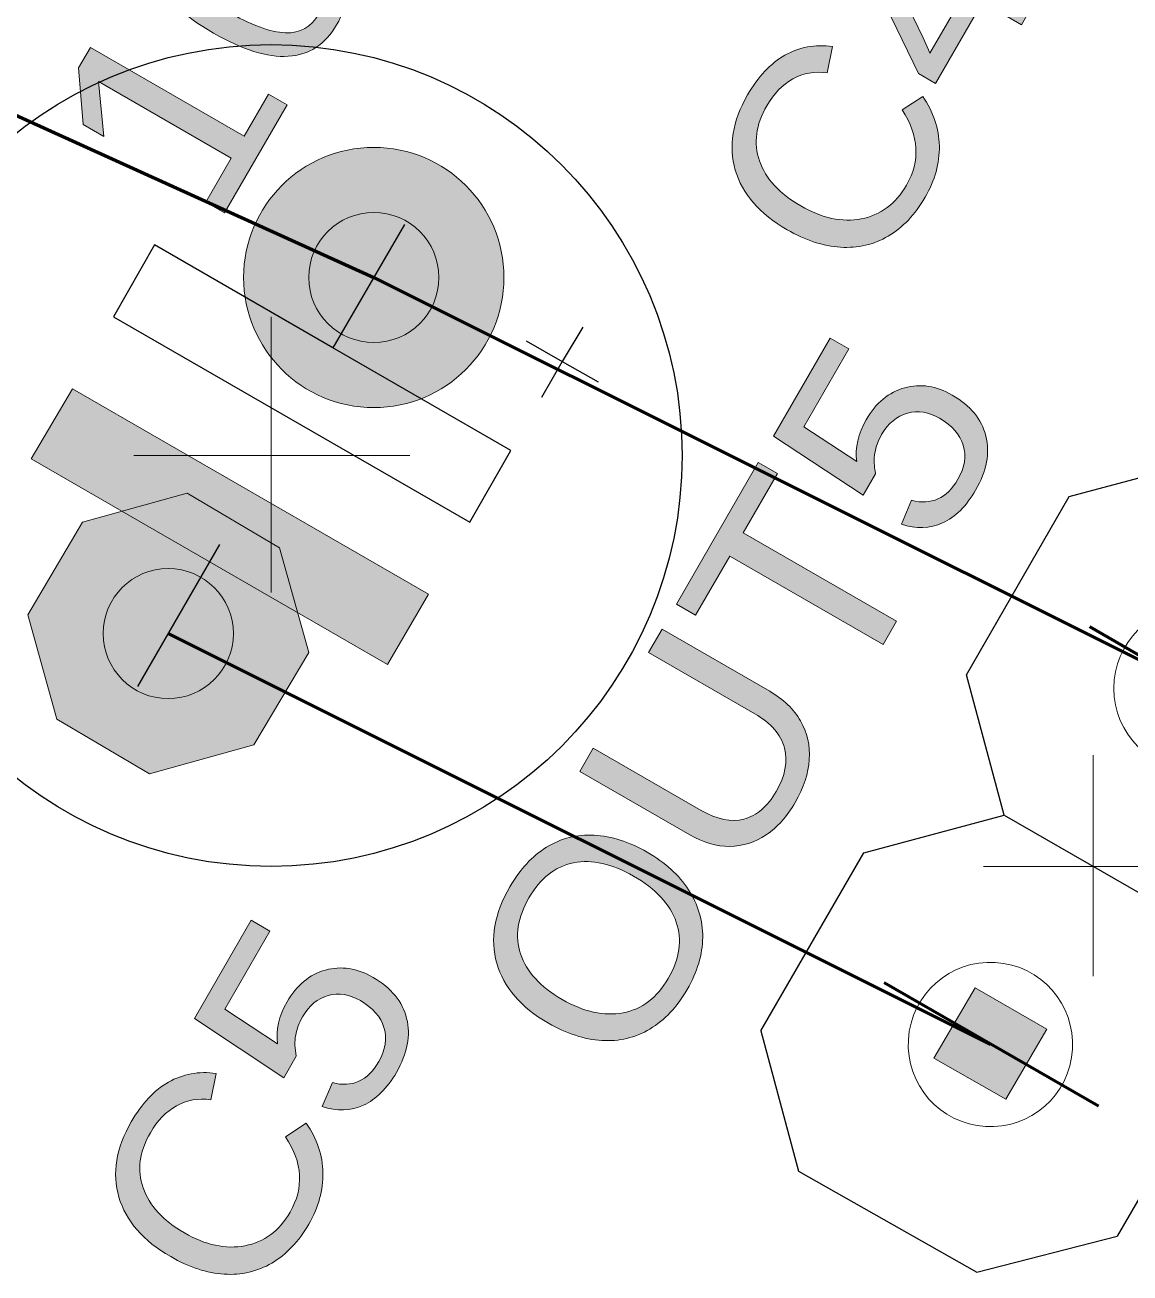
# Model space of a CAD drawing. Header units: millimetres. Extents: x 62.1 to 137.4, y 80.8 to 158.7.
# Drawn here: x 114.81 to 121.53, y 105.14 to 112.74 of the extents above; entities that cross this region are included whole.
import ezdxf

# ---------------------------------------------------------------- set-up
doc = ezdxf.new("R2010")
doc.units = ezdxf.units.MM
doc.header["$MEASUREMENT"] = 0
doc.layers.add('レイヤー 1', color=7, linetype='Continuous', lineweight=0)

# ---------------------------------------------------------------- blocks, each defined once
blk = doc.blocks.new('Block_38')
at = {"layer": 'レイヤー 1'}
h = blk.add_hatch(color=253, dxfattribs=at)
h.dxf.hatch_style = 2
edge = h.paths.add_edge_path()
edge.add_spline(control_points=[(118.5099, 107.5586), (118.3797, 107.6341), (118.2581, 107.661), (118.1461, 107.6386), (118.0338, 107.6162), (117.9432, 107.5455), (117.8746, 107.4263), (117.805, 107.3061), (117.7878, 107.1921), (117.824, 107.0839), (117.8595, 106.9761), (117.9435, 106.8837), (118.0762, 106.8069), (118.2078, 106.7311), (118.3315, 106.7043), (118.4472, 106.7256), (118.5626, 106.7473), (118.6543, 106.8173), (118.7221, 106.9351), (118.7921, 107.056), (118.8086, 107.1707), (118.771, 107.2786), (118.7338, 107.3864), (118.647, 107.4797), (118.5099, 107.5586)], knot_values=[0, 0, 0, 0, 1, 1, 1, 2, 2, 2, 3, 3, 3, 4, 4, 4, 5, 5, 5, 6, 6, 6, 7, 7, 7, 8, 8, 8, 8], degree=3, periodic=0)
edge = h.paths.add_edge_path()
edge.add_spline(control_points=[(118.594, 107.704), (118.7039, 107.6406), (118.7879, 107.5641), (118.8461, 107.4746), (118.904, 107.385), (118.9326, 107.2882), (118.9319, 107.1845), (118.9306, 107.0805), (118.8992, 106.975), (118.8375, 106.8682), (118.7752, 106.7604), (118.7001, 106.6801), (118.6108, 106.6271), (118.5223, 106.574), (118.4241, 106.5509), (118.3177, 106.5575), (118.2116, 106.5637), (118.103, 106.5992), (117.9928, 106.6626), (117.825, 106.7597), (117.7203, 106.8813), (117.6786, 107.0277), (117.6373, 107.1742), (117.6638, 107.3292), (117.7585, 107.4932), (117.8202, 107.6), (117.8946, 107.6806), (117.9821, 107.7343), (118.07, 107.7884), (118.1664, 107.8129), (118.2712, 107.8074), (118.3762, 107.8022), (118.4837, 107.7678), (118.594, 107.704)], knot_values=[0, 0, 0, 0, 1, 1, 1, 2, 2, 2, 3, 3, 3, 4, 4, 4, 5, 5, 5, 6, 6, 6, 7, 7, 7, 8, 8, 8, 9, 9, 9, 10, 10, 10, 11, 11, 11, 11], degree=3, periodic=0)
for points, knots in [([(118.594, 107.704), (118.7039, 107.6406), (118.7879, 107.5641), (118.8461, 107.4746), (118.904, 107.385), (118.9326, 107.2882), (118.9319, 107.1845), (118.9306, 107.0805), (118.8992, 106.975), (118.8375, 106.8682), (118.7752, 106.7604), (118.7001, 106.6801), (118.6108, 106.6271), (118.5223, 106.574), (118.4241, 106.5509), (118.3177, 106.5575), (118.2116, 106.5637), (118.103, 106.5992), (117.9928, 106.6626), (117.825, 106.7597), (117.7203, 106.8813), (117.6786, 107.0277), (117.6373, 107.1742), (117.6638, 107.3292), (117.7585, 107.4932), (117.8202, 107.6), (117.8946, 107.6806), (117.9821, 107.7343), (118.07, 107.7884), (118.1664, 107.8129), (118.2712, 107.8074), (118.3762, 107.8022), (118.4837, 107.7678), (118.594, 107.704)], [0, 0, 0, 0, 1, 1, 1, 2, 2, 2, 3, 3, 3, 4, 4, 4, 5, 5, 5, 6, 6, 6, 7, 7, 7, 8, 8, 8, 9, 9, 9, 10, 10, 10, 11, 11, 11, 11]), ([(118.5099, 107.5586), (118.3797, 107.6341), (118.2581, 107.661), (118.1461, 107.6386), (118.0338, 107.6162), (117.9432, 107.5455), (117.8746, 107.4263), (117.805, 107.3061), (117.7878, 107.1921), (117.824, 107.0839), (117.8595, 106.9761), (117.9435, 106.8837), (118.0762, 106.8069), (118.2078, 106.7311), (118.3315, 106.7043), (118.4472, 106.7256), (118.5626, 106.7473), (118.6543, 106.8173), (118.7221, 106.9351), (118.7921, 107.056), (118.8086, 107.1707), (118.771, 107.2786), (118.7338, 107.3864), (118.647, 107.4797), (118.5099, 107.5586)], [0, 0, 0, 0, 1, 1, 1, 2, 2, 2, 3, 3, 3, 4, 4, 4, 5, 5, 5, 6, 6, 6, 7, 7, 7, 8, 8, 8, 8])]:
    blk.add_open_spline(points, degree=3, knots=knots, dxfattribs=at)
blk = doc.blocks.new('Block_39')
at = {"layer": 'レイヤー 1'}
h = blk.add_hatch(color=253, dxfattribs=at)
h.dxf.hatch_style = 2
edge = h.paths.add_edge_path()
edge.add_spline(control_points=[(119.4952, 108.0072), (119.4456, 107.9214), (119.3867, 107.8553), (119.3185, 107.8094), (119.2503, 107.7633), (119.1758, 107.7398), (119.0959, 107.7392), (119.016, 107.7381), (118.935, 107.7616), (118.8527, 107.8091), (118.8527, 107.8091), (118.1843, 108.1949), (118.1843, 108.1949), (118.1843, 108.1949), (118.2663, 108.3372), (118.2663, 108.3372), (118.2663, 108.3372), (118.9226, 107.9583), (118.9226, 107.9583), (119.0184, 107.9031), (119.1052, 107.8852), (119.1827, 107.9052), (119.2609, 107.9252), (119.3264, 107.9814), (119.3794, 108.0733), (119.4339, 108.1677), (119.4504, 108.2556), (119.4294, 108.3379), (119.408, 108.4199), (119.3478, 108.4895), (119.2492, 108.5467), (119.2492, 108.5467), (118.6026, 108.9198), (118.6026, 108.9198), (118.6026, 108.9198), (118.6842, 109.0614), (118.6842, 109.0614), (118.6842, 109.0614), (119.3395, 108.6831), (119.3395, 108.6831), (119.4242, 108.6342), (119.4869, 108.5739), (119.5276, 108.5026), (119.5689, 108.4309), (119.5858, 108.3531), (119.5806, 108.2683), (119.5751, 108.1836), (119.5469, 108.0968), (119.4952, 108.0072)], knot_values=[0, 0, 0, 0, 1, 1, 1, 2, 2, 2, 3, 3, 3, 4, 4, 4, 5, 5, 5, 6, 6, 6, 7, 7, 7, 8, 8, 8, 9, 9, 9, 10, 10, 10, 11, 11, 11, 12, 12, 12, 13, 13, 13, 14, 14, 14, 15, 15, 15, 16, 16, 16, 16], degree=3, periodic=0)
blk.add_open_spline([(119.4952, 108.0072), (119.4456, 107.9214), (119.3867, 107.8553), (119.3185, 107.8094), (119.2503, 107.7633), (119.1758, 107.7398), (119.0959, 107.7392), (119.016, 107.7381), (118.935, 107.7616), (118.8527, 107.8091), (118.8527, 107.8091), (118.1843, 108.1949), (118.1843, 108.1949), (118.1843, 108.1949), (118.2663, 108.3372), (118.2663, 108.3372), (118.2663, 108.3372), (118.9226, 107.9583), (118.9226, 107.9583), (119.0184, 107.9031), (119.1052, 107.8852), (119.1827, 107.9052), (119.2609, 107.9252), (119.3264, 107.9814), (119.3794, 108.0733), (119.4339, 108.1677), (119.4504, 108.2556), (119.4294, 108.3379), (119.408, 108.4199), (119.3478, 108.4895), (119.2492, 108.5467), (119.2492, 108.5467), (118.6026, 108.9198), (118.6026, 108.9198), (118.6026, 108.9198), (118.6842, 109.0614), (118.6842, 109.0614), (118.6842, 109.0614), (119.3395, 108.6831), (119.3395, 108.6831), (119.4242, 108.6342), (119.4869, 108.5739), (119.5276, 108.5026), (119.5689, 108.4309), (119.5858, 108.3531), (119.5806, 108.2683), (119.5751, 108.1836), (119.5469, 108.0968), (119.4952, 108.0072)], degree=3, knots=[0, 0, 0, 0, 1, 1, 1, 2, 2, 2, 3, 3, 3, 4, 4, 4, 5, 5, 5, 6, 6, 6, 7, 7, 7, 8, 8, 8, 9, 9, 9, 10, 10, 10, 11, 11, 11, 12, 12, 12, 13, 13, 13, 14, 14, 14, 15, 15, 15, 16, 16, 16, 16], dxfattribs=at)
blk = doc.blocks.new('Block_40')
at = {"layer": 'レイヤー 1'}
h = blk.add_hatch(color=253, dxfattribs=at)
h.dxf.hatch_style = 2
edge = h.paths.add_edge_path()
edge.add_spline(control_points=[(119.1779, 109.6484), (119.1779, 109.6484), (120.1115, 109.1093), (120.1115, 109.1093), (120.1115, 109.1093), (120.0299, 108.9677), (120.0299, 108.9677), (120.0299, 108.9677), (119.0963, 109.5065), (119.0963, 109.5065), (119.0963, 109.5065), (118.8882, 109.1461), (118.8882, 109.1461), (118.8882, 109.1461), (118.7721, 109.213), (118.7721, 109.213), (118.7721, 109.213), (119.2702, 110.0756), (119.2702, 110.0756), (119.2702, 110.0756), (119.3863, 110.0088), (119.3863, 110.0088), (119.3863, 110.0088), (119.1779, 109.6484), (119.1779, 109.6484)], knot_values=[0, 0, 0, 0, 1, 1, 1, 2, 2, 2, 3, 3, 3, 4, 4, 4, 5, 5, 5, 6, 6, 6, 7, 7, 7, 8, 8, 8, 8], degree=3, periodic=0)
blk.add_open_spline([(119.1779, 109.6484), (119.1779, 109.6484), (120.1115, 109.1093), (120.1115, 109.1093), (120.1115, 109.1093), (120.0299, 108.9677), (120.0299, 108.9677), (120.0299, 108.9677), (119.0963, 109.5065), (119.0963, 109.5065), (119.0963, 109.5065), (118.8882, 109.1461), (118.8882, 109.1461), (118.8882, 109.1461), (118.7721, 109.213), (118.7721, 109.213), (118.7721, 109.213), (119.2702, 110.0756), (119.2702, 110.0756), (119.2702, 110.0756), (119.3863, 110.0088), (119.3863, 110.0088), (119.3863, 110.0088), (119.1779, 109.6484), (119.1779, 109.6484)], degree=3, knots=[0, 0, 0, 0, 1, 1, 1, 2, 2, 2, 3, 3, 3, 4, 4, 4, 5, 5, 5, 6, 6, 6, 7, 7, 7, 8, 8, 8, 8], dxfattribs=at)
blk = doc.blocks.new('Block_41')
at = {"layer": 'レイヤー 1'}
h = blk.add_hatch(color=253, dxfattribs=at)
h.dxf.hatch_style = 2
edge = h.paths.add_edge_path()
edge.add_spline(control_points=[(120.4509, 110.4866), (120.5615, 110.4229), (120.6297, 110.3395), (120.6552, 110.2369), (120.6807, 110.1345), (120.66, 110.025), (120.5928, 109.9082), (120.5363, 109.8104), (120.4691, 109.7439), (120.392, 109.7084), (120.3144, 109.6729), (120.2307, 109.6705), (120.1408, 109.7015), (120.1408, 109.7015), (120.2032, 109.8462), (120.2032, 109.8462), (120.3231, 109.8145), (120.4171, 109.8572), (120.485, 109.9743), (120.5263, 110.0463), (120.5373, 110.1152), (120.517, 110.181), (120.4974, 110.2468), (120.4495, 110.3016), (120.3734, 110.3457), (120.3072, 110.3836), (120.2421, 110.394), (120.1777, 110.3767), (120.1136, 110.3592), (120.0609, 110.3157), (120.0209, 110.2462), (119.9999, 110.21), (119.9865, 110.1728), (119.9796, 110.1349), (119.9727, 110.097), (119.9744, 110.0546), (119.9837, 110.0074), (119.9837, 110.0074), (119.9079, 109.8765), (119.9079, 109.8765), (119.9079, 109.8765), (119.3636, 110.2375), (119.3636, 110.2375), (119.3636, 110.2375), (119.7081, 110.8342), (119.7081, 110.8342), (119.7081, 110.8342), (119.8218, 110.7684), (119.8218, 110.7684), (119.8218, 110.7684), (119.5479, 110.294), (119.5479, 110.294), (119.5479, 110.294), (119.8693, 110.0815), (119.8693, 110.0815), (119.858, 110.1655), (119.8773, 110.2506), (119.9272, 110.3371), (119.9868, 110.4401), (120.065, 110.5049), (120.1611, 110.5314), (120.2566, 110.5579), (120.3537, 110.5428), (120.4509, 110.4866)], knot_values=[0, 0, 0, 0, 1, 1, 1, 2, 2, 2, 3, 3, 3, 4, 4, 4, 5, 5, 5, 6, 6, 6, 7, 7, 7, 8, 8, 8, 9, 9, 9, 10, 10, 10, 11, 11, 11, 12, 12, 12, 13, 13, 13, 14, 14, 14, 15, 15, 15, 16, 16, 16, 17, 17, 17, 18, 18, 18, 19, 19, 19, 20, 20, 20, 21, 21, 21, 21], degree=3, periodic=0)
blk.add_open_spline([(120.4509, 110.4866), (120.5615, 110.4229), (120.6297, 110.3395), (120.6552, 110.2369), (120.6807, 110.1345), (120.66, 110.025), (120.5928, 109.9082), (120.5363, 109.8104), (120.4691, 109.7439), (120.392, 109.7084), (120.3144, 109.6729), (120.2307, 109.6705), (120.1408, 109.7015), (120.1408, 109.7015), (120.2032, 109.8462), (120.2032, 109.8462), (120.3231, 109.8145), (120.4171, 109.8572), (120.485, 109.9743), (120.5263, 110.0463), (120.5373, 110.1152), (120.517, 110.181), (120.4974, 110.2468), (120.4495, 110.3016), (120.3734, 110.3457), (120.3072, 110.3836), (120.2421, 110.394), (120.1777, 110.3767), (120.1136, 110.3592), (120.0609, 110.3157), (120.0209, 110.2462), (119.9999, 110.21), (119.9865, 110.1728), (119.9796, 110.1349), (119.9727, 110.097), (119.9744, 110.0546), (119.9837, 110.0074), (119.9837, 110.0074), (119.9079, 109.8765), (119.9079, 109.8765), (119.9079, 109.8765), (119.3636, 110.2375), (119.3636, 110.2375), (119.3636, 110.2375), (119.7081, 110.8342), (119.7081, 110.8342), (119.7081, 110.8342), (119.8218, 110.7684), (119.8218, 110.7684), (119.8218, 110.7684), (119.5479, 110.294), (119.5479, 110.294), (119.5479, 110.294), (119.8693, 110.0815), (119.8693, 110.0815), (119.858, 110.1655), (119.8773, 110.2506), (119.9272, 110.3371), (119.9868, 110.4401), (120.065, 110.5049), (120.1611, 110.5314), (120.2566, 110.5579), (120.3537, 110.5428), (120.4509, 110.4866)], degree=3, knots=[0, 0, 0, 0, 1, 1, 1, 2, 2, 2, 3, 3, 3, 4, 4, 4, 5, 5, 5, 6, 6, 6, 7, 7, 7, 8, 8, 8, 9, 9, 9, 10, 10, 10, 11, 11, 11, 12, 12, 12, 13, 13, 13, 14, 14, 14, 15, 15, 15, 16, 16, 16, 17, 17, 17, 18, 18, 18, 19, 19, 19, 20, 20, 20, 21, 21, 21, 21], dxfattribs=at)
blk = doc.blocks.new('Block_60')
at = {"layer": 'レイヤー 1'}
h = blk.add_hatch(color=253, dxfattribs=at)
h.dxf.hatch_style = 2
edge = h.paths.add_edge_path()
edge.add_spline(control_points=[(119.3219, 112.2484), (119.2547, 112.1323), (119.2399, 112.0204), (119.2778, 111.9125), (119.3147, 111.8051), (119.3987, 111.7134), (119.529, 111.6383), (119.6575, 111.5639), (119.7805, 111.5377), (119.8972, 111.5601), (120.0144, 111.5822), (120.1064, 111.6507), (120.1725, 111.7654), (120.2573, 111.9125), (120.2483, 112.0648), (120.1456, 112.223), (120.1456, 112.223), (120.2707, 112.3056), (120.2707, 112.3056), (120.3362, 112.2102), (120.3699, 112.1096), (120.372, 112.0042), (120.374, 111.8988), (120.3451, 111.7944), (120.2855, 111.6914), (120.2242, 111.5853), (120.1494, 111.5067), (120.0612, 111.4547), (119.9723, 111.4027), (119.8759, 111.3803), (119.7705, 111.3872), (119.6654, 111.3937), (119.5569, 111.4295), (119.4456, 111.4936), (119.2782, 111.5904), (119.1731, 111.7114), (119.13, 111.8567), (119.088, 112.0014), (119.1128, 112.154), (119.2051, 112.3139), (119.2696, 112.4259), (119.345, 112.5065), (119.4322, 112.5564), (119.5193, 112.606), (119.6158, 112.6236), (119.7219, 112.6095), (119.7219, 112.6095), (119.6888, 112.4486), (119.6888, 112.4486), (119.6137, 112.4596), (119.5448, 112.4476), (119.4807, 112.4124), (119.4177, 112.3769), (119.3646, 112.3225), (119.3219, 112.2484)], knot_values=[0, 0, 0, 0, 1, 1, 1, 2, 2, 2, 3, 3, 3, 4, 4, 4, 5, 5, 5, 6, 6, 6, 7, 7, 7, 8, 8, 8, 9, 9, 9, 10, 10, 10, 11, 11, 11, 12, 12, 12, 13, 13, 13, 14, 14, 14, 15, 15, 15, 16, 16, 16, 17, 17, 17, 18, 18, 18, 18], degree=3, periodic=0)
blk.add_open_spline([(119.3219, 112.2484), (119.2547, 112.1323), (119.2399, 112.0204), (119.2778, 111.9125), (119.3147, 111.8051), (119.3987, 111.7134), (119.529, 111.6383), (119.6575, 111.5639), (119.7805, 111.5377), (119.8972, 111.5601), (120.0144, 111.5822), (120.1064, 111.6507), (120.1725, 111.7654), (120.2573, 111.9125), (120.2483, 112.0648), (120.1456, 112.223), (120.1456, 112.223), (120.2707, 112.3056), (120.2707, 112.3056), (120.3362, 112.2102), (120.3699, 112.1096), (120.372, 112.0042), (120.374, 111.8988), (120.3451, 111.7944), (120.2855, 111.6914), (120.2242, 111.5853), (120.1494, 111.5067), (120.0612, 111.4547), (119.9723, 111.4027), (119.8759, 111.3803), (119.7705, 111.3872), (119.6654, 111.3937), (119.5569, 111.4295), (119.4456, 111.4936), (119.2782, 111.5904), (119.1731, 111.7114), (119.13, 111.8567), (119.088, 112.0014), (119.1128, 112.154), (119.2051, 112.3139), (119.2696, 112.4259), (119.345, 112.5065), (119.4322, 112.5564), (119.5193, 112.606), (119.6158, 112.6236), (119.7219, 112.6095), (119.7219, 112.6095), (119.6888, 112.4486), (119.6888, 112.4486), (119.6137, 112.4596), (119.5448, 112.4476), (119.4807, 112.4124), (119.4177, 112.3769), (119.3646, 112.3225), (119.3219, 112.2484)], degree=3, knots=[0, 0, 0, 0, 1, 1, 1, 2, 2, 2, 3, 3, 3, 4, 4, 4, 5, 5, 5, 6, 6, 6, 7, 7, 7, 8, 8, 8, 9, 9, 9, 10, 10, 10, 11, 11, 11, 12, 12, 12, 13, 13, 13, 14, 14, 14, 15, 15, 15, 16, 16, 16, 17, 17, 17, 18, 18, 18, 18], dxfattribs=at)
blk = doc.blocks.new('Block_61')
at = {"layer": 'レイヤー 1'}
h = blk.add_hatch(color=253, dxfattribs=at)
h.dxf.hatch_style = 2
edge = h.paths.add_edge_path()
edge.add_spline(control_points=[(119.9737, 113.2603), (119.9761, 113.2579), (119.9854, 113.243), (120.0009, 113.2169), (120.0168, 113.1907), (120.0278, 113.1714), (120.0333, 113.1593), (120.0333, 113.1593), (120.2745, 112.6615), (120.2745, 112.6615), (120.2745, 112.6615), (120.3065, 112.5895), (120.3065, 112.5895), (120.3065, 112.5895), (120.3144, 112.5692), (120.3144, 112.5692), (120.3144, 112.5692), (120.5287, 112.9399), (120.5287, 112.9399), (120.5287, 112.9399), (119.9737, 113.2603), (119.9737, 113.2603)], knot_values=[0, 0, 0, 0, 1, 1, 1, 2, 2, 2, 3, 3, 3, 4, 4, 4, 5, 5, 5, 6, 6, 6, 7, 7, 7, 7], degree=3, periodic=0)
edge = h.paths.add_edge_path()
edge.add_spline(control_points=[(120.7075, 113.0057), (120.7075, 113.0057), (120.9452, 112.8686), (120.9452, 112.8686), (120.9452, 112.8686), (120.8722, 112.7418), (120.8722, 112.7418), (120.8722, 112.7418), (120.6345, 112.8789), (120.6345, 112.8789), (120.6345, 112.8789), (120.3489, 112.3842), (120.3489, 112.3842), (120.3489, 112.3842), (120.2445, 112.4445), (120.2445, 112.4445), (120.2445, 112.4445), (119.8142, 113.3337), (119.8142, 113.3337), (119.8142, 113.3337), (119.8955, 113.4746), (119.8955, 113.4746), (119.8955, 113.4746), (120.6018, 113.0667), (120.6018, 113.0667), (120.6018, 113.0667), (120.6869, 113.2141), (120.6869, 113.2141), (120.6869, 113.2141), (120.7926, 113.1531), (120.7926, 113.1531), (120.7926, 113.1531), (120.7075, 113.0057), (120.7075, 113.0057)], knot_values=[0, 0, 0, 0, 1, 1, 1, 2, 2, 2, 3, 3, 3, 4, 4, 4, 5, 5, 5, 6, 6, 6, 7, 7, 7, 8, 8, 8, 9, 9, 9, 10, 10, 10, 11, 11, 11, 11], degree=3, periodic=0)
for points, knots in [([(120.7075, 113.0057), (120.7075, 113.0057), (120.9452, 112.8686), (120.9452, 112.8686), (120.9452, 112.8686), (120.8722, 112.7418), (120.8722, 112.7418), (120.8722, 112.7418), (120.6345, 112.8789), (120.6345, 112.8789), (120.6345, 112.8789), (120.3489, 112.3842), (120.3489, 112.3842), (120.3489, 112.3842), (120.2445, 112.4445), (120.2445, 112.4445), (120.2445, 112.4445), (119.8142, 113.3337), (119.8142, 113.3337), (119.8142, 113.3337), (119.8955, 113.4746), (119.8955, 113.4746), (119.8955, 113.4746), (120.6018, 113.0667), (120.6018, 113.0667), (120.6018, 113.0667), (120.6869, 113.2141), (120.6869, 113.2141), (120.6869, 113.2141), (120.7926, 113.1531), (120.7926, 113.1531), (120.7926, 113.1531), (120.7075, 113.0057), (120.7075, 113.0057)], [0, 0, 0, 0, 1, 1, 1, 2, 2, 2, 3, 3, 3, 4, 4, 4, 5, 5, 5, 6, 6, 6, 7, 7, 7, 8, 8, 8, 9, 9, 9, 10, 10, 10, 11, 11, 11, 11]), ([(119.9737, 113.2603), (119.9761, 113.2579), (119.9854, 113.243), (120.0009, 113.2169), (120.0168, 113.1907), (120.0278, 113.1714), (120.0333, 113.1593), (120.0333, 113.1593), (120.2745, 112.6615), (120.2745, 112.6615), (120.2745, 112.6615), (120.3065, 112.5895), (120.3065, 112.5895), (120.3065, 112.5895), (120.3144, 112.5692), (120.3144, 112.5692), (120.3144, 112.5692), (120.5287, 112.9399), (120.5287, 112.9399), (120.5287, 112.9399), (119.9737, 113.2603), (119.9737, 113.2603)], [0, 0, 0, 0, 1, 1, 1, 2, 2, 2, 3, 3, 3, 4, 4, 4, 5, 5, 5, 6, 6, 6, 7, 7, 7, 7])]:
    blk.add_open_spline(points, degree=3, knots=knots, dxfattribs=at)
blk = doc.blocks.new('Block_62')
at = {"layer": 'レイヤー 1'}
h = blk.add_hatch(color=253, dxfattribs=at)
h.dxf.hatch_style = 2
edge = h.paths.add_edge_path()
edge.add_spline(control_points=[(115.5706, 105.9959), (115.5034, 105.8795), (115.4889, 105.7675), (115.5265, 105.6597), (115.5637, 105.5522), (115.6477, 105.4606), (115.7776, 105.3855), (115.9061, 105.3114), (116.0294, 105.2852), (116.1462, 105.3073), (116.2634, 105.3297), (116.355, 105.3979), (116.4211, 105.5126), (116.5059, 105.6597), (116.4969, 105.8123), (116.3939, 105.9704), (116.3939, 105.9704), (116.5193, 106.0528), (116.5193, 106.0528), (116.5848, 105.9574), (116.6189, 105.8571), (116.6206, 105.7513), (116.6227, 105.6463), (116.5941, 105.5419), (116.5345, 105.4385), (116.4732, 105.3328), (116.3984, 105.2539), (116.3099, 105.2022), (116.2213, 105.1502), (116.1245, 105.1278), (116.0194, 105.1343), (115.9144, 105.1409), (115.8059, 105.1767), (115.6942, 105.2411), (115.5268, 105.3376), (115.4217, 105.4585), (115.379, 105.6039), (115.3366, 105.7489), (115.3614, 105.9015), (115.4538, 106.0614), (115.5185, 106.173), (115.594, 106.2536), (115.6808, 106.3036), (115.768, 106.3532), (115.8644, 106.3711), (115.9709, 106.3566), (115.9709, 106.3566), (115.9378, 106.1961), (115.9378, 106.1961), (115.8624, 106.2068), (115.7934, 106.1947), (115.7297, 106.1596), (115.6663, 106.1244), (115.6133, 106.0697), (115.5706, 105.9959)], knot_values=[0, 0, 0, 0, 1, 1, 1, 2, 2, 2, 3, 3, 3, 4, 4, 4, 5, 5, 5, 6, 6, 6, 7, 7, 7, 8, 8, 8, 9, 9, 9, 10, 10, 10, 11, 11, 11, 12, 12, 12, 13, 13, 13, 14, 14, 14, 15, 15, 15, 16, 16, 16, 17, 17, 17, 18, 18, 18, 18], degree=3, periodic=0)
blk.add_open_spline([(115.5706, 105.9959), (115.5034, 105.8795), (115.4889, 105.7675), (115.5265, 105.6597), (115.5637, 105.5522), (115.6477, 105.4606), (115.7776, 105.3855), (115.9061, 105.3114), (116.0294, 105.2852), (116.1462, 105.3073), (116.2634, 105.3297), (116.355, 105.3979), (116.4211, 105.5126), (116.5059, 105.6597), (116.4969, 105.8123), (116.3939, 105.9704), (116.3939, 105.9704), (116.5193, 106.0528), (116.5193, 106.0528), (116.5848, 105.9574), (116.6189, 105.8571), (116.6206, 105.7513), (116.6227, 105.6463), (116.5941, 105.5419), (116.5345, 105.4385), (116.4732, 105.3328), (116.3984, 105.2539), (116.3099, 105.2022), (116.2213, 105.1502), (116.1245, 105.1278), (116.0194, 105.1343), (115.9144, 105.1409), (115.8059, 105.1767), (115.6942, 105.2411), (115.5268, 105.3376), (115.4217, 105.4585), (115.379, 105.6039), (115.3366, 105.7489), (115.3614, 105.9015), (115.4538, 106.0614), (115.5185, 106.173), (115.594, 106.2536), (115.6808, 106.3036), (115.768, 106.3532), (115.8644, 106.3711), (115.9709, 106.3566), (115.9709, 106.3566), (115.9378, 106.1961), (115.9378, 106.1961), (115.8624, 106.2068), (115.7934, 106.1947), (115.7297, 106.1596), (115.6663, 106.1244), (115.6133, 106.0697), (115.5706, 105.9959)], degree=3, knots=[0, 0, 0, 0, 1, 1, 1, 2, 2, 2, 3, 3, 3, 4, 4, 4, 5, 5, 5, 6, 6, 6, 7, 7, 7, 8, 8, 8, 9, 9, 9, 10, 10, 10, 11, 11, 11, 12, 12, 12, 13, 13, 13, 14, 14, 14, 15, 15, 15, 16, 16, 16, 17, 17, 17, 18, 18, 18, 18], dxfattribs=at)
blk = doc.blocks.new('Block_63')
at = {"layer": 'レイヤー 1'}
h = blk.add_hatch(color=253, dxfattribs=at)
h.dxf.hatch_style = 2
edge = h.paths.add_edge_path()
edge.add_spline(control_points=[(116.9262, 106.9413), (117.0368, 106.8772), (117.105, 106.7942), (117.1301, 106.6915), (117.156, 106.5892), (117.1353, 106.4796), (117.0681, 106.3628), (117.0116, 106.265), (116.9441, 106.1985), (116.8669, 106.163), (116.7898, 106.1275), (116.7057, 106.1251), (116.6161, 106.1558), (116.6161, 106.1558), (116.6785, 106.3005), (116.6785, 106.3005), (116.7984, 106.2688), (116.8924, 106.3115), (116.9603, 106.429), (117.0016, 106.501), (117.0127, 106.5699), (116.9923, 106.6357), (116.9727, 106.7015), (116.9245, 106.7563), (116.8487, 106.8), (116.7825, 106.8383), (116.7174, 106.8486), (116.6527, 106.8314), (116.5889, 106.8138), (116.5362, 106.7704), (116.4962, 106.7008), (116.4752, 106.6646), (116.4615, 106.6274), (116.4549, 106.5895), (116.448, 106.5516), (116.4494, 106.5093), (116.4587, 106.4621), (116.4587, 106.4621), (116.3832, 106.3308), (116.3832, 106.3308), (116.3832, 106.3308), (115.8386, 106.6919), (115.8386, 106.6919), (115.8386, 106.6919), (116.1831, 107.2889), (116.1831, 107.2889), (116.1831, 107.2889), (116.2968, 107.2231), (116.2968, 107.2231), (116.2968, 107.2231), (116.0229, 106.7484), (116.0229, 106.7484), (116.0229, 106.7484), (116.3443, 106.5361), (116.3443, 106.5361), (116.3333, 106.6202), (116.3526, 106.7053), (116.4025, 106.7918), (116.4621, 106.8948), (116.54, 106.9595), (116.6361, 106.9861), (116.7319, 107.0122), (116.829, 106.9974), (116.9262, 106.9413)], knot_values=[0, 0, 0, 0, 1, 1, 1, 2, 2, 2, 3, 3, 3, 4, 4, 4, 5, 5, 5, 6, 6, 6, 7, 7, 7, 8, 8, 8, 9, 9, 9, 10, 10, 10, 11, 11, 11, 12, 12, 12, 13, 13, 13, 14, 14, 14, 15, 15, 15, 16, 16, 16, 17, 17, 17, 18, 18, 18, 19, 19, 19, 20, 20, 20, 21, 21, 21, 21], degree=3, periodic=0)
blk.add_open_spline([(116.9262, 106.9413), (117.0368, 106.8772), (117.105, 106.7942), (117.1301, 106.6915), (117.156, 106.5892), (117.1353, 106.4796), (117.0681, 106.3628), (117.0116, 106.265), (116.9441, 106.1985), (116.8669, 106.163), (116.7898, 106.1275), (116.7057, 106.1251), (116.6161, 106.1558), (116.6161, 106.1558), (116.6785, 106.3005), (116.6785, 106.3005), (116.7984, 106.2688), (116.8924, 106.3115), (116.9603, 106.429), (117.0016, 106.501), (117.0127, 106.5699), (116.9923, 106.6357), (116.9727, 106.7015), (116.9245, 106.7563), (116.8487, 106.8), (116.7825, 106.8383), (116.7174, 106.8486), (116.6527, 106.8314), (116.5889, 106.8138), (116.5362, 106.7704), (116.4962, 106.7008), (116.4752, 106.6646), (116.4615, 106.6274), (116.4549, 106.5895), (116.448, 106.5516), (116.4494, 106.5093), (116.4587, 106.4621), (116.4587, 106.4621), (116.3832, 106.3308), (116.3832, 106.3308), (116.3832, 106.3308), (115.8386, 106.6919), (115.8386, 106.6919), (115.8386, 106.6919), (116.1831, 107.2889), (116.1831, 107.2889), (116.1831, 107.2889), (116.2968, 107.2231), (116.2968, 107.2231), (116.2968, 107.2231), (116.0229, 106.7484), (116.0229, 106.7484), (116.0229, 106.7484), (116.3443, 106.5361), (116.3443, 106.5361), (116.3333, 106.6202), (116.3526, 106.7053), (116.4025, 106.7918), (116.4621, 106.8948), (116.54, 106.9595), (116.6361, 106.9861), (116.7319, 107.0122), (116.829, 106.9974), (116.9262, 106.9413)], degree=3, knots=[0, 0, 0, 0, 1, 1, 1, 2, 2, 2, 3, 3, 3, 4, 4, 4, 5, 5, 5, 6, 6, 6, 7, 7, 7, 8, 8, 8, 9, 9, 9, 10, 10, 10, 11, 11, 11, 12, 12, 12, 13, 13, 13, 14, 14, 14, 15, 15, 15, 16, 16, 16, 17, 17, 17, 18, 18, 18, 19, 19, 19, 20, 20, 20, 21, 21, 21, 21], dxfattribs=at)
blk = doc.blocks.new('Block_129')
at = {"layer": 'レイヤー 1'}
h = blk.add_hatch(color=253, dxfattribs=at)
h.dxf.hatch_style = 2
edge = h.paths.add_edge_path()
edge.add_spline(control_points=[(116.0225, 111.5956), (116.0225, 111.5956), (115.9089, 111.6617), (115.9089, 111.6617), (115.9089, 111.6617), (116.0632, 111.9291), (116.0632, 111.9291), (116.0632, 111.9291), (115.2557, 112.3952), (115.2557, 112.3952), (115.2557, 112.3952), (115.2881, 112.0607), (115.2881, 112.0607), (115.2881, 112.0607), (115.1616, 112.1337), (115.1616, 112.1337), (115.1616, 112.1337), (115.1337, 112.4803), (115.1337, 112.4803), (115.1337, 112.4803), (115.2054, 112.604), (115.2054, 112.604), (115.2054, 112.604), (116.1411, 112.0638), (116.1411, 112.0638), (116.1411, 112.0638), (116.2885, 112.3194), (116.2885, 112.3194), (116.2885, 112.3194), (116.4025, 112.2536), (116.4025, 112.2536), (116.4025, 112.2536), (116.0225, 111.5956), (116.0225, 111.5956)], knot_values=[0, 0, 0, 0, 1, 1, 1, 2, 2, 2, 3, 3, 3, 4, 4, 4, 5, 5, 5, 6, 6, 6, 7, 7, 7, 8, 8, 8, 9, 9, 9, 10, 10, 10, 11, 11, 11, 11], degree=3, periodic=0)
blk.add_open_spline([(116.0225, 111.5956), (116.0225, 111.5956), (115.9089, 111.6617), (115.9089, 111.6617), (115.9089, 111.6617), (116.0632, 111.9291), (116.0632, 111.9291), (116.0632, 111.9291), (115.2557, 112.3952), (115.2557, 112.3952), (115.2557, 112.3952), (115.2881, 112.0607), (115.2881, 112.0607), (115.2881, 112.0607), (115.1616, 112.1337), (115.1616, 112.1337), (115.1616, 112.1337), (115.1337, 112.4803), (115.1337, 112.4803), (115.1337, 112.4803), (115.2054, 112.604), (115.2054, 112.604), (115.2054, 112.604), (116.1411, 112.0638), (116.1411, 112.0638), (116.1411, 112.0638), (116.2885, 112.3194), (116.2885, 112.3194), (116.2885, 112.3194), (116.4025, 112.2536), (116.4025, 112.2536), (116.4025, 112.2536), (116.0225, 111.5956), (116.0225, 111.5956)], degree=3, knots=[0, 0, 0, 0, 1, 1, 1, 2, 2, 2, 3, 3, 3, 4, 4, 4, 5, 5, 5, 6, 6, 6, 7, 7, 7, 8, 8, 8, 9, 9, 9, 10, 10, 10, 11, 11, 11, 11], dxfattribs=at)
blk = doc.blocks.new('Block_130')
at = {"layer": 'レイヤー 1'}
h = blk.add_hatch(color=253, dxfattribs=at)
h.dxf.hatch_style = 2
edge = h.paths.add_edge_path()
edge.add_spline(control_points=[(116.2971, 113.2837), (116.1455, 113.3712), (116.0256, 113.4174), (115.9375, 113.4215), (115.8493, 113.4256), (115.7821, 113.3877), (115.7356, 113.3071), (115.688, 113.2248), (115.6873, 113.1462), (115.7332, 113.0715), (115.7797, 112.9967), (115.8796, 112.9151), (116.0332, 112.8265), (116.1821, 112.7404), (116.3016, 112.6956), (116.3919, 112.6925), (116.4818, 112.6891), (116.55, 112.727), (116.5958, 112.8066), (116.6413, 112.8854), (116.6392, 112.9636), (116.59, 113.0412), (116.5407, 113.1187), (116.4428, 113.1996), (116.2971, 113.2837)], knot_values=[0, 0, 0, 0, 1, 1, 1, 2, 2, 2, 3, 3, 3, 4, 4, 4, 5, 5, 5, 6, 6, 6, 7, 7, 7, 8, 8, 8, 8], degree=3, periodic=0)
edge = h.paths.add_edge_path()
edge.add_spline(control_points=[(116.376, 113.4201), (116.551, 113.3188), (116.6671, 113.2107), (116.724, 113.0956), (116.7805, 112.9805), (116.7739, 112.8627), (116.7043, 112.7418), (116.6344, 112.6212), (116.5366, 112.5571), (116.4094, 112.5495), (116.2827, 112.542), (116.1314, 112.5892), (115.955, 112.6908), (115.7748, 112.7948), (115.6563, 112.9023), (115.6002, 113.0133), (115.5444, 113.1238), (115.5533, 113.2427), (115.6267, 113.3698), (115.698, 113.4935), (115.7962, 113.5586), (115.9209, 113.5652), (116.046, 113.5714), (116.1976, 113.5231), (116.376, 113.4201)], knot_values=[0, 0, 0, 0, 1, 1, 1, 2, 2, 2, 3, 3, 3, 4, 4, 4, 5, 5, 5, 6, 6, 6, 7, 7, 7, 8, 8, 8, 8], degree=3, periodic=0)
for points in [[(116.376, 113.4201), (116.551, 113.3188), (116.6671, 113.2107), (116.724, 113.0956), (116.7805, 112.9805), (116.7739, 112.8627), (116.7043, 112.7418), (116.6344, 112.6212), (116.5366, 112.5571), (116.4094, 112.5495), (116.2827, 112.542), (116.1314, 112.5892), (115.955, 112.6908), (115.7748, 112.7948), (115.6563, 112.9023), (115.6002, 113.0133), (115.5444, 113.1238), (115.5533, 113.2427), (115.6267, 113.3698), (115.698, 113.4935), (115.7962, 113.5586), (115.9209, 113.5652), (116.046, 113.5714), (116.1976, 113.5231), (116.376, 113.4201)], [(116.2971, 113.2837), (116.1455, 113.3712), (116.0256, 113.4174), (115.9375, 113.4215), (115.8493, 113.4256), (115.7821, 113.3877), (115.7356, 113.3071), (115.688, 113.2248), (115.6873, 113.1462), (115.7332, 113.0715), (115.7797, 112.9967), (115.8796, 112.9151), (116.0332, 112.8265), (116.1821, 112.7404), (116.3016, 112.6956), (116.3919, 112.6925), (116.4818, 112.6891), (116.55, 112.727), (116.5958, 112.8066), (116.6413, 112.8854), (116.6392, 112.9636), (116.59, 113.0412), (116.5407, 113.1187), (116.4428, 113.1996), (116.2971, 113.2837)]]:
    blk.add_open_spline(points, degree=3, knots=[0, 0, 0, 0, 1, 1, 1, 2, 2, 2, 3, 3, 3, 4, 4, 4, 5, 5, 5, 6, 6, 6, 7, 7, 7, 8, 8, 8, 8], dxfattribs=at)

msp = doc.modelspace()

# ---------------------------------------------------------------- hatches: boundary and pattern name
at = {"layer": 'レイヤー 1'}
h = msp.add_hatch(color=122, dxfattribs=at)
edge = h.paths.add_edge_path()
edge.add_arc((116.9303, 111.2028), 0.7922, 0, 360)
h = msp.add_hatch(color=122, dxfattribs=at)
edge = h.paths.add_edge_path()
edge.add_arc((116.9303, 111.2028), 0.7922, 0, 360)
h = msp.add_hatch(color=253, dxfattribs=at)
h.dxf.hatch_style = 2
h.paths.add_polyline_path([(114.8455, 110.0979), (115.0957, 110.5252), (117.2639, 109.2744), (117.0137, 108.847)])
h = msp.add_hatch(color=122, dxfattribs=at)
h.dxf.hatch_style = 2
h.paths.add_polyline_path([(115.0019, 108.5134), (114.8247, 109.1493), (115.1582, 109.7122), (115.7941, 109.8894), (116.357, 109.5558), (116.5342, 108.92), (116.2006, 108.3571), (115.5648, 108.1799)])
h = msp.add_hatch(color=122, dxfattribs=at)
h.dxf.hatch_style = 2
h.paths.add_polyline_path([(115.0019, 108.5134), (114.8247, 109.1493), (115.1582, 109.7122), (115.7941, 109.8894), (116.357, 109.5558), (116.5342, 108.92), (116.2006, 108.3571), (115.5648, 108.1799)])
h = msp.add_hatch(color=253, dxfattribs=at)
h.dxf.hatch_style = 2
h.paths.add_polyline_path([(121.0269, 106.6267), (120.7767, 106.1993), (120.3389, 106.4495), (120.5891, 106.8769)])

# ---------------------------------------------------------------- linework, layer by layer
at = {"layer": 'レイヤー 1', "color": 140, "lineweight": 211}
for p, q in [((113.8031, 112.6204), (116.9303, 111.2028)), ((116.9303, 111.2028), (121.9338, 108.7011)), ((115.6794, 109.0346), (120.6829, 106.5329))]:
    msp.add_line(p, q, dxfattribs=at)
at = {"layer": 'レイヤー 1', "color": 253, "lineweight": 30}
for p, q in [((117.1179, 111.5259), (116.6801, 110.7754)), ((115.596, 111.4009), (115.3459, 110.963)), ((116.6801, 110.7754), (115.596, 111.4009)), ((115.3459, 110.963), (117.514, 109.7122)), ((118.202, 110.9005), (118.0769, 110.692)), ((117.858, 110.8171), (118.0769, 110.692)), ((117.7642, 110.15), (116.6801, 110.7754)), ((118.0769, 110.692), (117.9518, 110.4731)), ((118.0769, 110.692), (118.2958, 110.5669)), ((117.514, 109.7122), (117.7642, 110.15)), ((121.1624, 109.8685), (122.0172, 110.0979)), ((120.537, 108.7845), (121.1624, 109.8685)), ((115.9921, 109.5767), (115.4918, 108.7115)), ((120.7663, 107.9297), (120.537, 108.7845)), ((119.9115, 107.7004), (120.7663, 107.9297)), ((120.7663, 107.9297), (121.8504, 107.3043)), ((119.2861, 106.6163), (119.9115, 107.7004)), ((119.2861, 106.6163), (119.5154, 105.7615)), ((122.0797, 106.4495), (121.4543, 105.3654)), ((119.5154, 105.7615), (120.5995, 105.1465)), ((120.5995, 105.1465), (121.4543, 105.3654))]:
    msp.add_line(p, q, dxfattribs=at)
at = {"layer": 'レイヤー 1', "color": 62, "lineweight": 0}
for p, q in [((116.3049, 109.2848), (116.3049, 110.963)), ((115.4709, 110.1187), (117.1492, 110.1187)), ((121.3083, 106.9498), (121.3083, 108.2945)), ((120.6412, 107.617), (121.9859, 107.617))]:
    msp.add_line(p, q, dxfattribs=at)
at = {"layer": 'レイヤー 1', "color": 122, "lineweight": 211}
for p, q in [((122.58, 108.3258), (121.2875, 109.0763)), ((122.58, 108.3258), (121.2875, 109.0763)), ((121.3396, 106.1576), (120.0366, 106.9081)), ((121.3396, 106.1576), (120.0366, 106.9081))]:
    msp.add_line(p, q, dxfattribs=at)
at = {"layer": 'レイヤー 1'}
for points in [[(114.8455, 110.0979), (115.0957, 110.5252), (117.2639, 109.2744), (117.0137, 108.847)], [(115.0019, 108.5134), (114.8247, 109.1493), (115.1582, 109.7122), (115.7941, 109.8894), (116.357, 109.5558), (116.5342, 108.92), (116.2006, 108.3571), (115.5648, 108.1799)], [(115.0019, 108.5134), (114.8247, 109.1493), (115.1582, 109.7122), (115.7941, 109.8894), (116.357, 109.5558), (116.5342, 108.92), (116.2006, 108.3571), (115.5648, 108.1799)], [(121.0269, 106.6267), (120.7767, 106.1993), (120.3389, 106.4495), (120.5891, 106.8769)]]:
    msp.add_lwpolyline(points, close=True, dxfattribs=at)
at = {"layer": 'レイヤー 1', "color": 253, "lineweight": 0}
for points in [[(114.8455, 110.0979), (115.0957, 110.5252), (117.2639, 109.2744), (117.0137, 108.847)], [(121.0269, 106.6267), (120.7767, 106.1993), (120.3389, 106.4495), (120.5891, 106.8769)]]:
    msp.add_lwpolyline(points, close=True, dxfattribs=at)
at = {"layer": 'レイヤー 1', "color": 122, "lineweight": 0}
msp.add_lwpolyline([(115.0019, 108.5134), (114.8247, 109.1493), (115.1582, 109.7122), (115.7941, 109.8894), (116.357, 109.5558), (116.5342, 108.92), (116.2006, 108.3571), (115.5648, 108.1799)], close=True, dxfattribs=at)
msp.add_lwpolyline([(115.0019, 108.5134), (114.8247, 109.1493), (115.1582, 109.7122), (115.7941, 109.8894), (116.357, 109.5558), (116.5342, 108.92), (116.2006, 108.3571), (115.5648, 108.1799)], close=True, dxfattribs=at)
at = {"layer": 'レイヤー 1', "color": 253, "lineweight": 30}
msp.add_circle((116.3049, 110.1187), 2.5017, dxfattribs=at)
at = {"layer": 'レイヤー 1'}
for centre, radius in [((116.9303, 111.2028), 0.7922), ((116.9303, 111.2028), 0.7922), ((116.9303, 111.2028), 0.3961), ((116.9303, 111.2028), 0.3961), ((115.6794, 109.0346), 0.3961), ((115.6794, 109.0346), 0.3961), ((121.9338, 108.7011), 0.5003), ((121.9338, 108.7011), 0.5003)]:
    msp.add_circle(centre, radius, dxfattribs=at)
at = {"layer": 'レイヤー 1', "color": 122, "lineweight": 0}
msp.add_circle((116.9303, 111.2028), 0.7922, dxfattribs=at)
msp.add_circle((116.9303, 111.2028), 0.7922, dxfattribs=at)
at = {"layer": 'レイヤー 1', "color": 7, "lineweight": 0}
for centre, radius in [((116.9303, 111.2028), 0.3961), ((116.9303, 111.2028), 0.3961), ((115.6794, 109.0346), 0.3961), ((115.6794, 109.0346), 0.3961), ((121.9338, 108.7011), 0.5003), ((121.9338, 108.7011), 0.5003)]:
    msp.add_circle(centre, radius, dxfattribs=at)
at = {"layer": 'レイヤー 1'}
msp.add_ellipse((120.6829, 106.5329), major_axis=(-0.4939, 0.0801), ratio=0.999992, dxfattribs=at)
msp.add_ellipse((120.6829, 106.5329), major_axis=(-0.4939, 0.0801), ratio=0.999992, dxfattribs=at)
at = {"layer": 'レイヤー 1', "color": 7, "lineweight": 0}
msp.add_ellipse((120.6829, 106.5329), major_axis=(-0.4939, 0.0801), ratio=0.999992, dxfattribs=at)
msp.add_ellipse((120.6829, 106.5329), major_axis=(-0.4939, 0.0801), ratio=0.999992, dxfattribs=at)

# ---------------------------------------------------------------- block references
at = {"layer": 'レイヤー 1'}
for name in ['Block_130', 'Block_61', 'Block_60', 'Block_129', 'Block_41', 'Block_40', 'Block_39', 'Block_38', 'Block_63', 'Block_62']:
    msp.add_blockref(name, (0, 0), dxfattribs=at)

doc.saveas('drawing.dxf')
